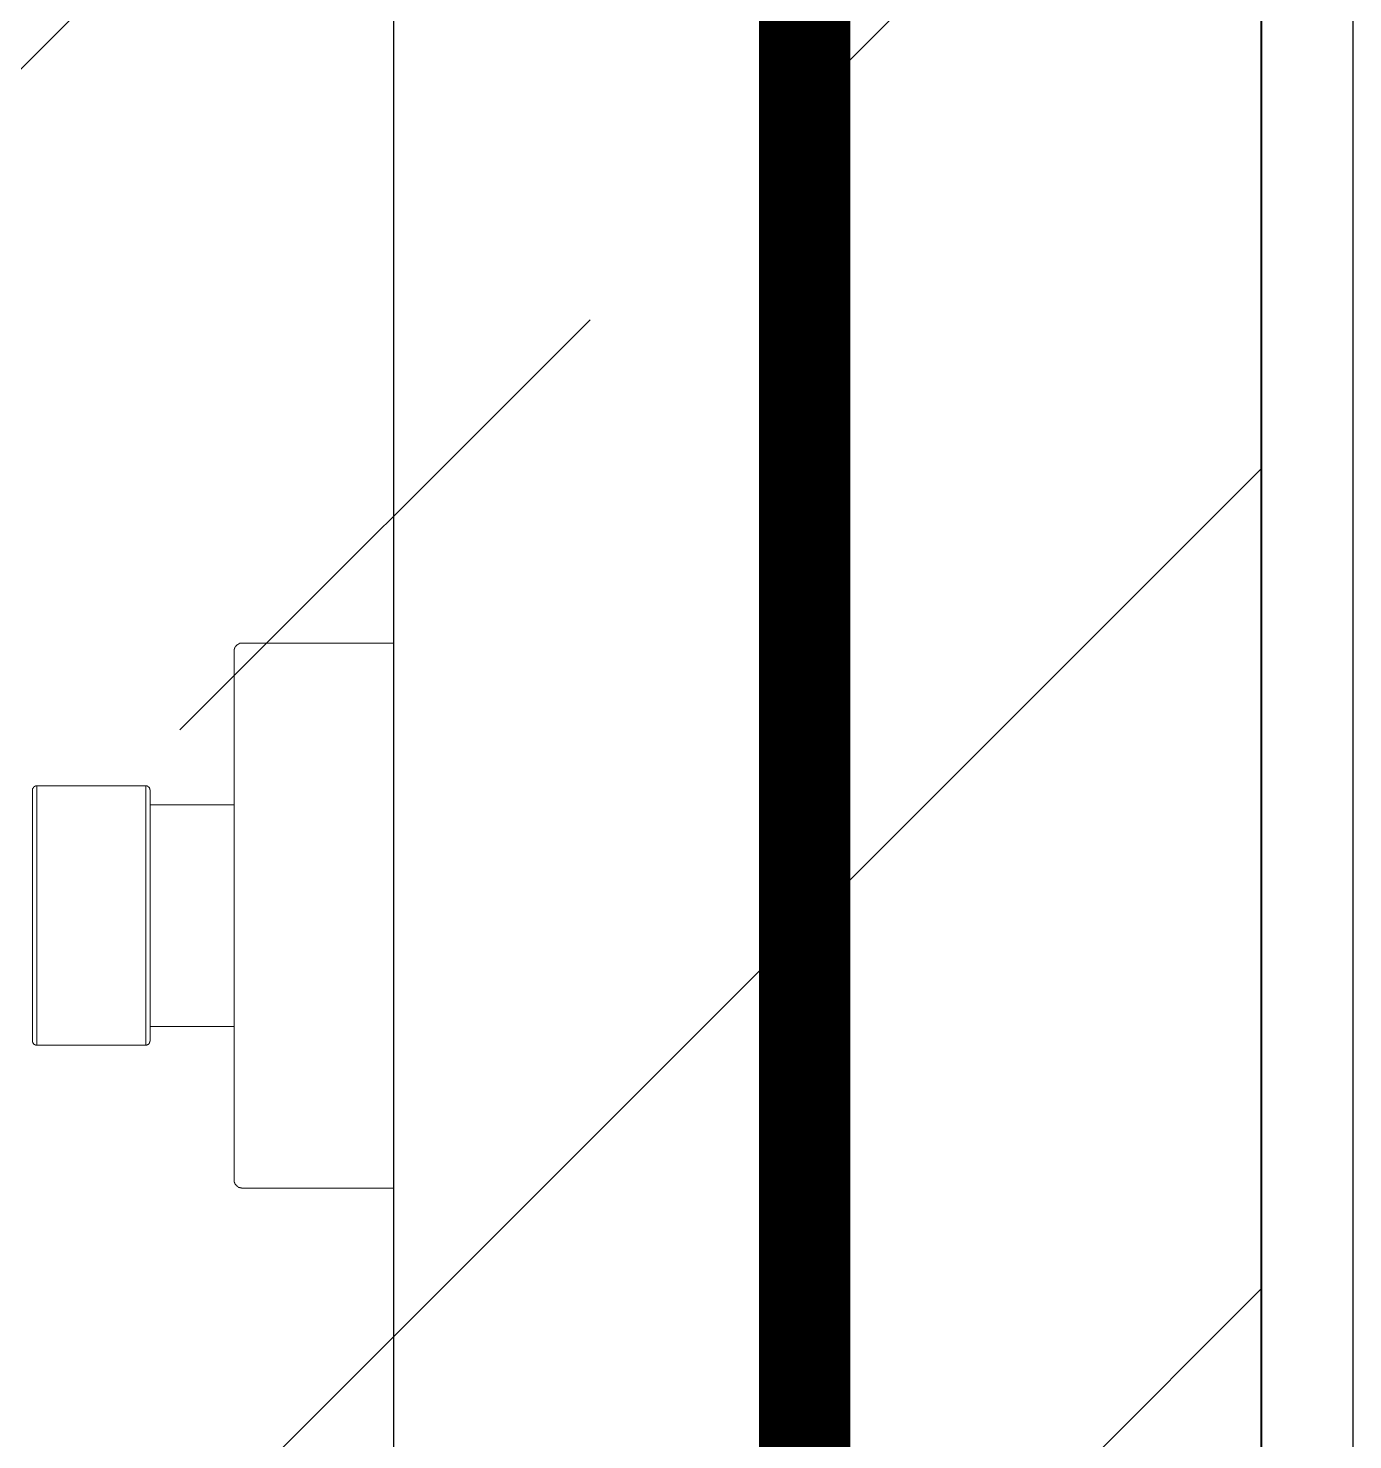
# Model space of a CAD drawing. Header units: millimetres. Extents: x -343543 to 400519, y -115663 to 104219.
# Drawn here: x -227174 to -227029, y 4996.2 to 5150.8 of the extents above; entities that cross this region are included whole.
import ezdxf

# ---------------------------------------------------------------- set-up
doc = ezdxf.new("R2010")
doc.units = ezdxf.units.MM
doc.linetypes.add("$0$02'TUONG Xay$0$HIDDEN", pattern=[0.375, 0.25, -0.125])
doc.layers.get('0').update_dxf_attribs({"color": 231, "lineweight": 0})
for name, color, linetype, lineweight in [('A-CLNG', 157, 'Continuous', 25), ('A-FLOR-PRTN', 161, 'Continuous', 9), ('A-PATT', 252, 'Continuous', 9), ('A-SYMBOLS', 10, 'Continuous', 13), ('XREF MAT BANG TUONG XAY$0$01.Xref _MB T1$0$A-FURN', 8, 'Continuous', 5), ('XREF MAT BANG TUONG XAY$0$01.Xref _MB T1$0$A-TEXT', 8, 'Continuous', 25)]:
    doc.layers.add(name, color=color, linetype=linetype, lineweight=lineweight)
doc.layers.add('fix lightting red', color=1, linetype='Continuous', lineweight=5, true_color=0xff0000)
doc.layers.add('XREF MAT BANG TUONG XAY$0$A-FNSH', color=8, linetype='Continuous')
doc.layers.add('XREF MAT BANG TUONG XAY$0$A-FURN', color=8, linetype='Continuous')

# ---------------------------------------------------------------- blocks, each defined once
blk = doc.blocks.new('*U200')
at = {"color": 8}
for p, q in [((-38.44, -16.42), (-38.44, 0)), ((-96.43, -17.2), (-39.23, -17.2)), ((-53.85, -38.59), (-53.85, -26.61)), ((-53.85, -38.47), (-81.78, -38.47)), ((-81.47, -38.91), (-54.15, -38.91))]:
    blk.add_line(p, q, dxfattribs=at)
for points in [[(-97.18, 0), (-97.18, -16.48), (-97.16, -16.48), (-97.16, -16.6), (-97.13, -16.6), (-97.13, -16.65), (-97.1, -16.65), (-97.1, -16.71), (-97.07, -16.71), (-97.07, -16.76), (-97.04, -16.76), (-97.04, -16.81), (-97.02, -16.81), (-97.02, -16.85), (-96.99, -16.85), (-96.99, -16.87), (-96.96, -16.9), (-96.93, -16.93), (-96.9, -16.96), (-96.88, -16.98), (-96.85, -17.02), (-96.82, -17.02), (-96.82, -17.04), (-96.79, -17.04), (-96.79, -17.07), (-96.73, -17.07), (-96.73, -17.11), (-96.68, -17.11), (-96.68, -17.12), (-96.62, -17.12), (-96.62, -17.15), (-96.54, -17.15), (-96.54, -17.18), (-96.43, -17.18), (-96.43, -17.2)], [(-97.18, 0), (-38.44, 0)], [(-39.23, -17.2), (-39.2, -17.18), (-39.08, -17.18), (-39.08, -17.15), (-39, -17.15), (-39, -17.12), (-38.95, -17.12), (-38.95, -17.11), (-38.89, -17.11), (-38.89, -17.07), (-38.86, -17.07), (-38.83, -17.04), (-38.81, -17.04), (-38.81, -17.02), (-38.78, -17.02), (-38.78, -16.98), (-38.75, -16.98), (-38.75, -16.96), (-38.72, -16.96), (-38.7, -16.93), (-38.7, -16.9), (-38.67, -16.9), (-38.67, -16.87), (-38.64, -16.87), (-38.64, -16.85), (-38.61, -16.85), (-38.61, -16.81), (-38.59, -16.79), (-38.59, -16.76), (-38.55, -16.76), (-38.55, -16.71), (-38.52, -16.71), (-38.52, -16.65), (-38.5, -16.62), (-38.5, -16.57), (-38.47, -16.54), (-38.47, -16.42), (-38.44, -16.42)], [(-79.76, -26.25), (-79.76, -17.2)], [(-55.86, -17.2), (-55.86, -26.25)], [(-54.26, -26.25), (-81.36, -26.25), (-81.36, -26.28), (-81.5, -26.28), (-81.5, -26.3), (-81.55, -26.3), (-81.55, -26.33), (-81.58, -26.33), (-81.61, -26.36), (-81.64, -26.36), (-81.64, -26.38), (-81.66, -26.38), (-81.66, -26.42), (-81.7, -26.42), (-81.7, -26.45), (-81.72, -26.47), (-81.72, -26.49), (-81.75, -26.49), (-81.75, -26.58), (-81.78, -26.58)], [(-81.78, -26.58), (-81.78, -38.62), (-81.75, -38.62), (-81.75, -38.69), (-81.72, -38.69), (-81.72, -38.73), (-81.7, -38.73), (-81.7, -38.79), (-81.66, -38.79), (-81.66, -38.81), (-81.64, -38.81), (-81.64, -38.83), (-81.58, -38.83), (-81.58, -38.87), (-81.55, -38.87), (-81.55, -38.9), (-81.5, -38.9), (-81.47, -38.91)], [(-81.78, -26.72), (-53.85, -26.72)], [(-53.85, -26.61), (-53.88, -26.58), (-53.88, -26.53), (-53.9, -26.53), (-53.9, -26.47), (-53.93, -26.47), (-53.93, -26.45), (-53.96, -26.42), (-53.96, -26.38), (-53.99, -26.38), (-53.99, -26.36), (-54.05, -26.36), (-54.05, -26.33), (-54.07, -26.33), (-54.07, -26.3), (-54.15, -26.3), (-54.15, -26.28), (-54.26, -26.28), (-54.26, -26.25)], [(-54.15, -38.91), (-54.15, -38.9), (-54.1, -38.9), (-54.07, -38.87), (-54.05, -38.87), (-54.05, -38.83), (-54.01, -38.83), (-54.01, -38.81), (-53.99, -38.81), (-53.96, -38.79), (-53.96, -38.76), (-53.93, -38.76), (-53.93, -38.73), (-53.9, -38.73), (-53.9, -38.67), (-53.88, -38.67), (-53.88, -38.59), (-53.85, -38.59)]]:
    blk.add_lwpolyline(points, dxfattribs=at)
blk = doc.blocks.new('XREF MAT BANG TUONG XAY$0$01.Xref _MB T1$0$Phong tam')
at = {"layer": 'XREF MAT BANG TUONG XAY$0$A-FURN', "color": 8, "elevation": 0}
blk.add_lwpolyline([(-4325, 6965), (-4420.01, 6965), (-4420.01, 1480), (-4325, 1480)], close=True, dxfattribs=at)
at = {"layer": 'XREF MAT BANG TUONG XAY$0$01.Xref _MB T1$0$A-FURN', "color": 8, "xscale": -1.016000000000006, "yscale": 1.016000000000006, "zscale": 1.016000000000006, "rotation": 90}
blk.add_blockref('*U200', (-4325, 1984.71), dxfattribs=at)
blk = doc.blocks.new('01.Xref _MB T1')
at = {"layer": 'XREF MAT BANG TUONG XAY$0$A-FNSH', "color": 8}
for points in [[(35815.01181, 9965.00167), (35815.01905, 4479.99998), (34270.0013, 4479.99998), (34270.0013, 4134.99998), (34415.0013, 4134.99998), (34415.0013, 4334.99989), (35815.01921, 4335.00176), (35815.02044, 3424.99996), (35725.02005, 3424.99996), (35725.02005, 3234.99987), (34415.00076, 3235.00003), (34415.00076, 3429.9998), (34270.00076, 3430.00006), (34270.00076, 3235.00016), (33180.00184, 3235.00016), (33180.00184, 3435.00006), (33035.0013, 3434.9998)], [(35825.01179, 9975.00168), (35825.01906, 4469.99998), (34280.0013, 4469.99998), (34280.0013, 4144.99998), (34405.0013, 4144.99998), (34405.0013, 4344.99988), (35825.0192, 4345.00177), (35825.02045, 3414.99996), (35735.02005, 3414.99996), (35735.02005, 3224.99987), (34405.00076, 3225.00003), (34405.00076, 3419.99982), (34280.00076, 3420.00004), (34280.00076, 3225.00016), (33170.00184, 3225.00016), (33170.00184, 3425.00004), (33045.0013, 3424.99982)]]:
    blk.add_lwpolyline(points, dxfattribs=at)
at = {"layer": 'XREF MAT BANG TUONG XAY$0$01.Xref _MB T1$0$A-TEXT', "color": 8, "xscale": -1}
blk.add_blockref('XREF MAT BANG TUONG XAY$0$01.Xref _MB T1$0$Phong tam', (31395.0001, 2999.99999), dxfattribs=at)
blk = doc.blocks.new('DenSanTuongT1Ikigai')
at = {"layer": 'fix lightting red', "color": 1, "linetype": "$0$02'TUONG Xay$0$HIDDEN", "ltscale": 500, "true_color": 0xff0000, "const_width": 10}
blk.add_lwpolyline([(35765, 9965), (35765, 4480)], dxfattribs=at)

msp = doc.modelspace()

# ---------------------------------------------------------------- block references
at = {"layer": 'A-SYMBOLS'}
msp.add_blockref('01.Xref _MB T1', (-262854.02, 0), dxfattribs=at)

# ---------------------------------------------------------------- next in the draw order: hatches: boundary and pattern name
at = {"layer": 'A-PATT'}
h = msp.add_hatch(dxfattribs=at)
h.set_pattern_fill('ANSI33', color=256, scale=20, double=1)
h.set_pattern_definition([(45, (-262854.02, -1e-05), (-89.80256, 89.80256), []), (45, (-262764.22, -1e-05), (-89.80256, 89.80256), [63.5, -31.75])])
h.paths.add_polyline_path([(-227039.02, 9965), (-231224.02, 9965), (-231224.02, 8980), (-230029.03, 8980), (-230029.03, 8835), (-231224.03, 8835), (-231224.03, 7855), (-230029.03, 7855), (-230029.03, 7710), (-231224.03, 7710), (-231224.03, 6730), (-230029.03, 6730), (-230029.03, 6585), (-231224.03, 6585), (-231224.03, 5605), (-230029.03, 5605), (-230029.03, 5460), (-231224.03, 5460), (-231224.03, 4480), (-229674.03, 4480), (-229674.03, 4135), (-229819.03, 4135), (-229819.03, 4335), (-231224.03, 4335), (-231224.03, 3235), (-229819.03, 3235), (-229819.03, 3435), (-229674.03, 3435), (-229674.03, 3235), (-228584.03, 3235), (-228584.03, 3435), (-228439.03, 3435), (-228439.03, 3235), (-227129.01, 3235), (-227129.01, 3425), (-227039.01, 3425), (-227039.01, 4335), (-228439.03, 4335), (-228439.03, 4135), (-228584.03, 4135), (-228584.03, 4480), (-227039.02, 4480)])

# ---------------------------------------------------------------- next in the draw order: linework, layer by layer
at = {"layer": 'A-CLNG', "color": 251}
msp.add_lwpolyline([(-229819.03, 3435), (-229674.03, 3435), (-229674.03, 3235), (-228584.03, 3235), (-228584.03, 3435), (-228439.03, 3435), (-228439.03, 3235), (-227129.01, 3235), (-227129.01, 3425), (-227039.01, 3425), (-227039.01, 4335), (-228439.03, 4335), (-228439.03, 4135), (-228584.03, 4135), (-228584.03, 4480), (-227039.02, 4480), (-227039.02, 9965)], dxfattribs=at)

# ---------------------------------------------------------------- next in the draw order: block references
at = {"layer": 'A-FLOR-PRTN'}
msp.add_blockref('DenSanTuongT1Ikigai', (-262854.02, 0), dxfattribs=at)

doc.saveas('drawing.dxf')
